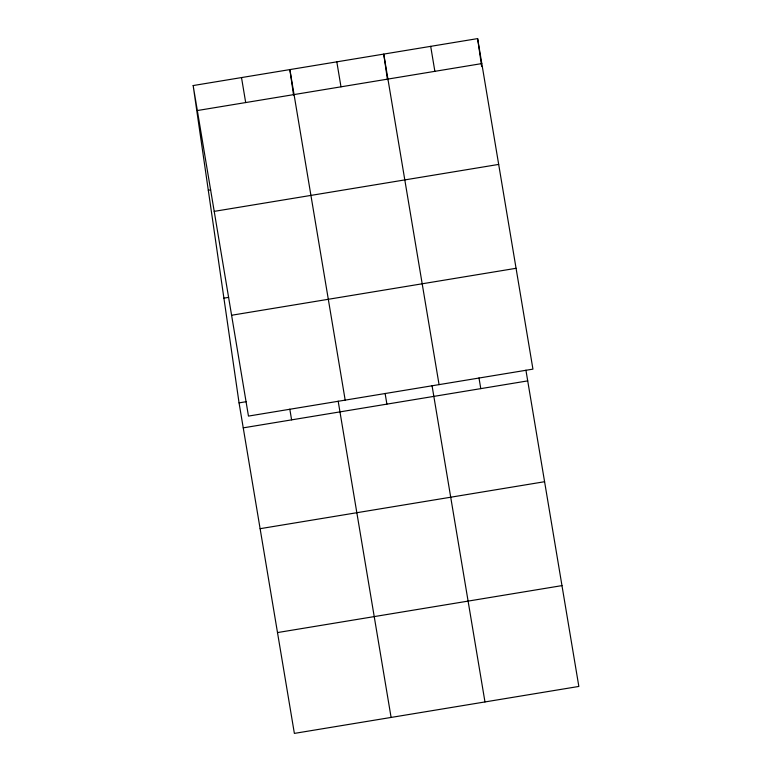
<?xml version="1.0" encoding="UTF-8"?>
<svg xmlns="http://www.w3.org/2000/svg" width="772" height="772" viewBox="0 0 772 772"><rect width="100%" height="100%" fill="white"/><g stroke="black" fill="none" stroke-linecap="round" stroke-linejoin="round"><path stroke-width="1.16" d="M193.154 85.557L477.627 38.6L532.941 369.132L248.468 416.089L193.154 85.557L239.059 402.868L294.373 733.4L578.846 686.443L525.925 370.184M197.333 110.541L481.805 63.584M208.305 190.269L210.66 189.883M214.211 211.374L498.683 164.417M223.909 298.156L228.628 297.374M231.59 315.256L516.063 268.299M239.059 402.868L246.143 401.701M243.248 427.852L527.72 380.885M260.116 528.685L544.588 481.718M277.505 632.567L561.977 585.61M430.689 46.349L434.868 71.333M478.987 377.933L480.782 388.634M439.065 384.63L383.752 54.098L387.447 79.69M432.05 385.682L484.97 701.941M336.814 61.847L340.992 86.831M385.112 393.43L386.897 404.132M345.18 400.128L289.876 69.596L293.572 95.188M338.175 401.179L391.095 717.429M241.511 77.576L245.689 102.56M289.809 409.16L291.604 419.862M477.627 38.6L481.66 66.527"/></g></svg>
